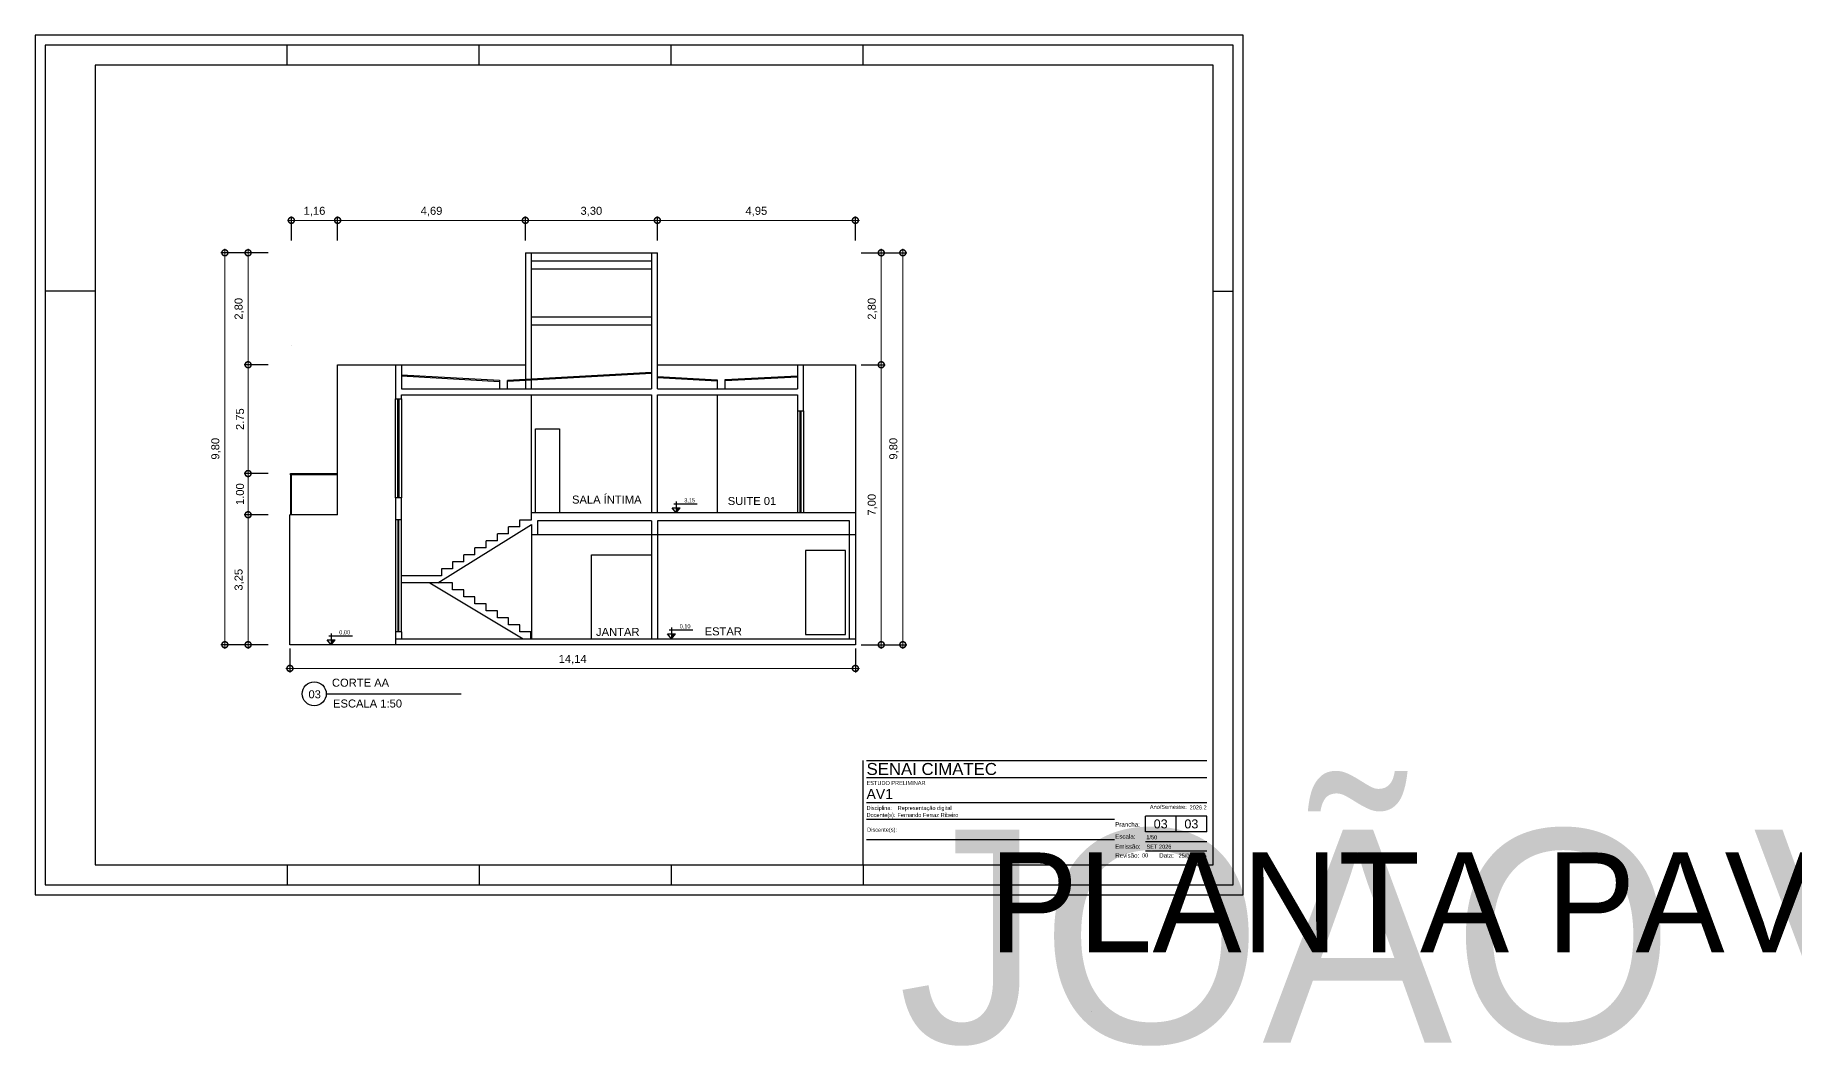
# Model space of a CAD drawing. Header units: metres. Extents: x 43 to 221, y 12 to 94.
# Drawn here: x 43.59 to 87.58, y 69.13 to 94.41 of the extents above; entities that cross this region are included whole.
import ezdxf
from ezdxf.enums import TextEntityAlignment as Align

# ---------------------------------------------------------------- set-up
doc = ezdxf.new("R2018")
doc.units = ezdxf.units.M
doc.header["$LTSCALE"] = 0.25
for name, color, linetype, true_color, plot in [('0_MRG_AUX', 7, 'Continuous', 0xecbcd1, False), ('ARQ_0_AREAS', 7, 'Continuous', 0x5a1694, False), ('CAR_0', 7, 'Continuous', 0xff6b00, False)]:
    doc.layers.add(name, color=color, linetype=linetype, true_color=true_color, plot=plot)
for name, color, linetype in [('ARQ_ALV CT', 5, 'Continuous'), ('ARQ_ALV VS', 2, 'Continuous'), ('ARQ_ESQ CT', 30, 'Continuous'), ('ARQ_PISO', 1, 'Continuous'), ('ARQ_TXT 01', 1, 'Continuous'), ('CAR_LINHAS_CINZA', 8, 'Continuous'), ('CAR_LINHAS_DESTAQUE', 3, 'Continuous'), ('CAR_TEXTO_CINZA', 8, 'Continuous'), ('CAR_TEXTO_PRETO', 1, 'Continuous'), ('MRG_EXTERNA', 1, 'Continuous'), ('MRG_INTERNA', 2, 'Continuous')]:
    doc.layers.add(name, color=color, linetype=linetype)
doc.layers.add('ARQ_COTA_AZUL', color=5, linetype='Continuous', lineweight=20, true_color=0x0000ff)
doc.styles.add('Annot_2.0mm', font='arial.ttf', dxfattribs={"height": 2})
doc.styles.add('Arial', font='arial.ttf')
doc.styles.add('cota', font='arial.ttf')
doc.styles.add('GRAPHITE', font='arial.ttf')
doc.styles.add('ROMANS', font='romans')
doc.styles.get("Standard").update_dxf_attribs({"font": 'arial.ttf'})
doc.dimstyles.new('Info 01 - annot', dxfattribs={"dimtxt": 2, "dimasz": 3, "dimexe": 1, "dimexo": 1, "dimgap": 1, "dimtad": 1, "dimzin": 4, "dimtxsty": 'cota', "dimblk": 'DOTSMALL', "dimcen": 2, "dimdle": 1, "dimclrd": 256, "dimclre": 256, "dimclrt": 1, "dimazin": 2, "dimtfac": 0.09, "dimtix": 1, "dimtmove": 2, "dimatfit": 2, "dimfxl": 5, "dimfxlon": 1, "dimtolj": 1, "dimtzin": 4, "dimlwd": -1, "dimarcsym": 1})

# ---------------------------------------------------------------- blocks, each defined once
blk = doc.blocks.new('_DotSmall')
at = {"color": 0, "linetype": 'ByBlock', "const_width": 0.5}
blk.add_lwpolyline([(-0.0625, 0, 1), (0.0625, 0, 1)], format="xyb", close=True, dxfattribs=at)
blk = doc.blocks.new('*D64')
at = {"layer": 'ARQ_COTA_AZUL', "lineweight": -2, "transparency": 16777216}
for p, q in [((49.414, 88.963), (48.814, 88.963)), ((49.414, 86.163), (48.814, 86.163))]:
    blk.add_line(p, q, dxfattribs=at)
at = {"layer": 'ARQ_COTA_AZUL', "transparency": 16777216}
blk.add_line((48.914, 89.063), (48.914, 86.063), dxfattribs=at)
at = {"layer": 'ARQ_COTA_AZUL', "transparency": 16777216, "xscale": 0.3, "yscale": 0.3, "zscale": 0.3}
for p, rotation in [((48.914, 88.963), 90), ((48.914, 86.163), 270)]:
    blk.add_blockref('_DotSmall', p, dxfattribs=dict(at, rotation=rotation))
at = {"layer": 'ARQ_COTA_AZUL', "color": 1, "transparency": 16777216, "insert": (48.694, 87.563), "char_height": 0.2, "attachment_point": 5, "rotation": 90, "style": 'cota'}
blk.add_mtext('\\A1;2,80', dxfattribs=at)
blk = doc.blocks.new('*D65')
at = {"layer": 'ARQ_COTA_AZUL', "transparency": 16777216}
blk.add_line((49.895, 89.774), (51.252, 89.774), dxfattribs=at)
at = {"layer": 'ARQ_COTA_AZUL', "lineweight": -2, "transparency": 16777216}
for p, q in [((49.995, 89.274), (49.995, 89.874)), ((51.152, 89.274), (51.152, 89.874))]:
    blk.add_line(p, q, dxfattribs=at)
at = {"layer": 'ARQ_COTA_AZUL', "transparency": 16777216, "xscale": 0.3, "yscale": 0.3, "zscale": 0.3, "rotation": 180}
blk.add_blockref('_DotSmall', (49.995, 89.774), dxfattribs=at)
at = {"layer": 'ARQ_COTA_AZUL', "transparency": 16777216, "xscale": 0.3, "yscale": 0.3, "zscale": 0.3}
blk.add_blockref('_DotSmall', (51.152, 89.774), dxfattribs=at)
at = {"layer": 'ARQ_COTA_AZUL', "color": 1, "transparency": 16777216, "insert": (50.574, 89.995), "char_height": 0.2, "attachment_point": 5, "style": 'cota'}
blk.add_mtext('\\A1;1,16', dxfattribs=at)
blk = doc.blocks.new('*D66')
at = {"layer": 'ARQ_COTA_AZUL', "transparency": 16777216}
blk.add_line((51.052, 89.774), (55.945, 89.774), dxfattribs=at)
at = {"layer": 'ARQ_COTA_AZUL', "lineweight": -2, "transparency": 16777216}
for p, q in [((51.152, 89.274), (51.152, 89.874)), ((55.845, 89.274), (55.845, 89.874))]:
    blk.add_line(p, q, dxfattribs=at)
at = {"layer": 'ARQ_COTA_AZUL', "transparency": 16777216, "xscale": 0.3, "yscale": 0.3, "zscale": 0.3, "rotation": 180}
blk.add_blockref('_DotSmall', (51.152, 89.774), dxfattribs=at)
at = {"layer": 'ARQ_COTA_AZUL', "transparency": 16777216, "xscale": 0.3, "yscale": 0.3, "zscale": 0.3}
blk.add_blockref('_DotSmall', (55.845, 89.774), dxfattribs=at)
at = {"layer": 'ARQ_COTA_AZUL', "color": 1, "transparency": 16777216, "insert": (53.499, 89.995), "char_height": 0.2, "attachment_point": 5, "style": 'cota'}
blk.add_mtext('\\A1;4,69', dxfattribs=at)
blk = doc.blocks.new('*D67')
at = {"layer": 'ARQ_COTA_AZUL', "transparency": 16777216}
blk.add_line((55.745, 89.774), (59.245, 89.774), dxfattribs=at)
at = {"layer": 'ARQ_COTA_AZUL', "lineweight": -2, "transparency": 16777216}
for p, q in [((55.845, 89.274), (55.845, 89.874)), ((59.145, 89.274), (59.145, 89.874))]:
    blk.add_line(p, q, dxfattribs=at)
at = {"layer": 'ARQ_COTA_AZUL', "transparency": 16777216, "xscale": 0.3, "yscale": 0.3, "zscale": 0.3, "rotation": 180}
blk.add_blockref('_DotSmall', (55.845, 89.774), dxfattribs=at)
at = {"layer": 'ARQ_COTA_AZUL', "transparency": 16777216, "xscale": 0.3, "yscale": 0.3, "zscale": 0.3}
blk.add_blockref('_DotSmall', (59.145, 89.774), dxfattribs=at)
at = {"layer": 'ARQ_COTA_AZUL', "color": 1, "transparency": 16777216, "insert": (57.495, 89.995), "char_height": 0.2, "attachment_point": 5, "style": 'cota'}
blk.add_mtext('\\A1;3,30', dxfattribs=at)
blk = doc.blocks.new('*D68')
at = {"layer": 'ARQ_COTA_AZUL', "transparency": 16777216}
blk.add_line((59.045, 89.774), (64.195, 89.774), dxfattribs=at)
at = {"layer": 'ARQ_COTA_AZUL', "lineweight": -2, "transparency": 16777216}
for p, q in [((59.145, 89.274), (59.145, 89.874)), ((64.095, 89.274), (64.095, 89.874))]:
    blk.add_line(p, q, dxfattribs=at)
at = {"layer": 'ARQ_COTA_AZUL', "transparency": 16777216, "xscale": 0.3, "yscale": 0.3, "zscale": 0.3, "rotation": 180}
blk.add_blockref('_DotSmall', (59.145, 89.774), dxfattribs=at)
at = {"layer": 'ARQ_COTA_AZUL', "transparency": 16777216, "xscale": 0.3, "yscale": 0.3, "zscale": 0.3}
blk.add_blockref('_DotSmall', (64.095, 89.774), dxfattribs=at)
at = {"layer": 'ARQ_COTA_AZUL', "color": 1, "transparency": 16777216, "insert": (61.62, 89.995), "char_height": 0.2, "attachment_point": 5, "style": 'cota'}
blk.add_mtext('\\A1;4,95', dxfattribs=at)
blk = doc.blocks.new('*D69')
at = {"layer": 'ARQ_COTA_AZUL', "lineweight": -2, "transparency": 16777216}
for p, q in [((64.242, 88.963), (64.842, 88.963)), ((64.242, 86.163), (64.842, 86.163))]:
    blk.add_line(p, q, dxfattribs=at)
at = {"layer": 'ARQ_COTA_AZUL', "transparency": 16777216}
blk.add_line((64.742, 89.063), (64.742, 86.063), dxfattribs=at)
at = {"layer": 'ARQ_COTA_AZUL', "transparency": 16777216, "xscale": 0.3, "yscale": 0.3, "zscale": 0.3}
for p, rotation in [((64.742, 88.963), 90), ((64.742, 86.163), 270)]:
    blk.add_blockref('_DotSmall', p, dxfattribs=dict(at, rotation=rotation))
at = {"layer": 'ARQ_COTA_AZUL', "color": 1, "transparency": 16777216, "insert": (64.522, 87.563), "char_height": 0.2, "attachment_point": 5, "rotation": 90, "style": 'cota'}
blk.add_mtext('\\A1;2,80', dxfattribs=at)
blk = doc.blocks.new('*D70')
at = {"layer": 'ARQ_COTA_AZUL', "transparency": 16777216}
blk.add_line((64.742, 86.263), (64.742, 79.063), dxfattribs=at)
at = {"layer": 'ARQ_COTA_AZUL', "lineweight": -2, "transparency": 16777216}
for p, q in [((64.242, 86.163), (64.842, 86.163)), ((64.242, 79.163), (64.842, 79.163))]:
    blk.add_line(p, q, dxfattribs=at)
at = {"layer": 'ARQ_COTA_AZUL', "transparency": 16777216, "xscale": 0.3, "yscale": 0.3, "zscale": 0.3}
for p, rotation in [((64.742, 86.163), 90), ((64.742, 79.163), 270)]:
    blk.add_blockref('_DotSmall', p, dxfattribs=dict(at, rotation=rotation))
at = {"layer": 'ARQ_COTA_AZUL', "color": 1, "transparency": 16777216, "insert": (64.522, 82.663), "char_height": 0.2, "attachment_point": 5, "rotation": 90, "style": 'cota'}
blk.add_mtext('\\A1;7,00', dxfattribs=at)
blk = doc.blocks.new('*D71')
at = {"layer": 'ARQ_COTA_AZUL', "lineweight": -2, "transparency": 16777216}
for p, q in [((49.96, 79.07), (49.96, 78.47)), ((64.095, 79.07), (64.095, 78.47))]:
    blk.add_line(p, q, dxfattribs=at)
at = {"layer": 'ARQ_COTA_AZUL', "transparency": 16777216}
blk.add_line((49.86, 78.57), (64.195, 78.57), dxfattribs=at)
at = {"layer": 'ARQ_COTA_AZUL', "transparency": 16777216, "xscale": 0.3, "yscale": 0.3, "zscale": 0.3, "rotation": 180}
blk.add_blockref('_DotSmall', (49.96, 78.57), dxfattribs=at)
at = {"layer": 'ARQ_COTA_AZUL', "transparency": 16777216, "xscale": 0.3, "yscale": 0.3, "zscale": 0.3}
blk.add_blockref('_DotSmall', (64.095, 78.57), dxfattribs=at)
at = {"layer": 'ARQ_COTA_AZUL', "color": 1, "transparency": 16777216, "insert": (57.028, 78.79), "char_height": 0.2, "attachment_point": 5, "style": 'cota'}
blk.add_mtext('\\A1;14,14', dxfattribs=at)
blk = doc.blocks.new('*D72')
at = {"layer": 'ARQ_COTA_AZUL', "transparency": 16777216}
blk.add_line((48.914, 86.263), (48.914, 83.343), dxfattribs=at)
at = {"layer": 'ARQ_COTA_AZUL', "lineweight": -2, "transparency": 16777216}
for p, q in [((49.414, 86.163), (48.814, 86.163)), ((49.414, 83.443), (48.814, 83.443))]:
    blk.add_line(p, q, dxfattribs=at)
at = {"layer": 'ARQ_COTA_AZUL', "transparency": 16777216, "xscale": 0.3, "yscale": 0.3, "zscale": 0.3}
for p, rotation in [((48.914, 86.163), 90), ((48.914, 83.443), 270)]:
    blk.add_blockref('_DotSmall', p, dxfattribs=dict(at, rotation=rotation))
at = {"layer": 'ARQ_COTA_AZUL', "color": 1, "transparency": 16777216, "insert": (48.712, 84.803), "char_height": 0.2, "width": 0.01557, "attachment_point": 5, "rotation": 90, "style": 'cota'}
blk.add_mtext('\\A1;2.75', dxfattribs=at)
blk = doc.blocks.new('*D73')
at = {"layer": 'ARQ_COTA_AZUL', "lineweight": -2, "transparency": 16777216}
for p, q in [((49.414, 83.443), (48.814, 83.443)), ((49.414, 82.413), (48.814, 82.413))]:
    blk.add_line(p, q, dxfattribs=at)
at = {"layer": 'ARQ_COTA_AZUL', "transparency": 16777216}
blk.add_line((48.914, 83.543), (48.914, 82.313), dxfattribs=at)
at = {"layer": 'ARQ_COTA_AZUL', "transparency": 16777216, "xscale": 0.3, "yscale": 0.3, "zscale": 0.3}
for p, rotation in [((48.914, 83.443), 90), ((48.914, 82.413), 270)]:
    blk.add_blockref('_DotSmall', p, dxfattribs=dict(at, rotation=rotation))
at = {"layer": 'ARQ_COTA_AZUL', "color": 1, "transparency": 16777216, "insert": (48.712, 82.928), "char_height": 0.2, "attachment_point": 5, "rotation": 90, "style": 'cota'}
blk.add_mtext('\\A1;1.00', dxfattribs=at)
blk = doc.blocks.new('*D74')
at = {"layer": 'ARQ_COTA_AZUL', "lineweight": -2, "transparency": 16777216}
for p, q in [((49.414, 82.413), (48.814, 82.413)), ((49.414, 79.163), (48.814, 79.163))]:
    blk.add_line(p, q, dxfattribs=at)
at = {"layer": 'ARQ_COTA_AZUL', "transparency": 16777216}
blk.add_line((48.914, 82.513), (48.914, 79.063), dxfattribs=at)
at = {"layer": 'ARQ_COTA_AZUL', "transparency": 16777216, "xscale": 0.3, "yscale": 0.3, "zscale": 0.3}
for p, rotation in [((48.914, 82.413), 90), ((48.914, 79.163), 270)]:
    blk.add_blockref('_DotSmall', p, dxfattribs=dict(at, rotation=rotation))
at = {"layer": 'ARQ_COTA_AZUL', "color": 1, "transparency": 16777216, "insert": (48.694, 80.788), "char_height": 0.2, "attachment_point": 5, "rotation": 90, "style": 'cota'}
blk.add_mtext('\\A1;3,25', dxfattribs=at)
blk = doc.blocks.new('*D75')
at = {"layer": 'ARQ_COTA_AZUL', "lineweight": -2, "transparency": 16777216}
for p, q in [((48.833, 88.963), (48.233, 88.963)), ((48.833, 79.163), (48.233, 79.163))]:
    blk.add_line(p, q, dxfattribs=at)
at = {"layer": 'ARQ_COTA_AZUL', "transparency": 16777216}
blk.add_line((48.333, 89.063), (48.333, 79.063), dxfattribs=at)
at = {"layer": 'ARQ_COTA_AZUL', "transparency": 16777216, "xscale": 0.3, "yscale": 0.3, "zscale": 0.3}
for p, rotation in [((48.333, 88.963), 90), ((48.333, 79.163), 270)]:
    blk.add_blockref('_DotSmall', p, dxfattribs=dict(at, rotation=rotation))
at = {"layer": 'ARQ_COTA_AZUL', "color": 1, "transparency": 16777216, "insert": (48.113, 84.063), "char_height": 0.2, "attachment_point": 5, "rotation": 90, "style": 'cota'}
blk.add_mtext('\\A1;9,80', dxfattribs=at)
blk = doc.blocks.new('*D76')
at = {"layer": 'ARQ_COTA_AZUL', "lineweight": -2, "transparency": 16777216}
for p, q in [((64.781, 88.963), (65.381, 88.963)), ((64.781, 79.163), (65.381, 79.163))]:
    blk.add_line(p, q, dxfattribs=at)
at = {"layer": 'ARQ_COTA_AZUL', "transparency": 16777216}
blk.add_line((65.281, 89.063), (65.281, 79.063), dxfattribs=at)
at = {"layer": 'ARQ_COTA_AZUL', "transparency": 16777216, "xscale": 0.3, "yscale": 0.3, "zscale": 0.3}
for p, rotation in [((65.281, 88.963), 90), ((65.281, 79.163), 270)]:
    blk.add_blockref('_DotSmall', p, dxfattribs=dict(at, rotation=rotation))
at = {"layer": 'ARQ_COTA_AZUL', "color": 1, "transparency": 16777216, "insert": (65.061, 84.063), "char_height": 0.2, "attachment_point": 5, "rotation": 90, "style": 'cota'}
blk.add_mtext('\\A1;9,80', dxfattribs=at)
blk = doc.blocks.new('NIVELCORTE')
for p, q in [((0, 0), (-0.25, 0.3)), ((-0.25, 0.3), (0.25, 0.3)), ((-0.15, 0.55), (1.32, 0.55)), ((0, 0.7), (0, 0)), ((0, 0), (0.25, 0.3))]:
    blk.add_line(p, q)
blk.add_solid([(0, 0), (0, 0.3), (0, 0), (0.25, 0.3)])
at = {"style": 'ROMANS'}
blk.add_attdef('NIVEL', (0.5, 0.65), '', height=0.18, dxfattribs=at)
blk = doc.blocks.new('FORMATO_A2mmD')
at = {"layer": '0_MRG_AUX'}
blk.add_lwpolyline([(5, -5), (5, 425), (-599, 425), (-599, -5)], close=True, dxfattribs=at)
at = {"layer": 'MRG_EXTERNA'}
blk.add_lwpolyline([(0, 0), (0, 420), (-594, 420), (-594, 0)], close=True, dxfattribs=at)
at = {"layer": 'MRG_INTERNA'}
for p, q in [((-473, 410), (-473, 420)), ((-377, 410), (-377, 420)), ((-377, 410), (-377, 420)), ((-281, 410), (-281, 420)), ((-185, 410), (-185, 420)), ((-185, 410), (-185, 420)), ((-569, 297), (-594, 297)), ((-10, 297), (0, 297)), ((-473, 10), (-473, 0)), ((-377, 10), (-377, 0)), ((-377, 10), (-377, 0)), ((-281, 10), (-281, 0)), ((-185, 10), (-185, 0)), ((-185, 10), (-185, 0))]:
    blk.add_line(p, q, dxfattribs=at)
blk.add_lwpolyline([(-569, 410), (-569, 10), (-10, 10), (-10, 410)], close=True, dxfattribs=at)
blk = doc.blocks.new('carimbo')
at = {"layer": 'CAR_0'}
for p, q in [((-0.175, 0), (-0.175, 0.05225)), ((0, 0), (0, 0.05225)), ((-0.175, 0), (0, 0))]:
    blk.add_line(p, q, dxfattribs=at)
at = {"layer": 'CAR_LINHAS_CINZA'}
for p, q in [((-0.17336, 0.05225), (-0.00329, 0.05225)), ((-0.17336, 0.04375), (-0.00329, 0.04375)), ((-0.00329, 0.031), (-0.17336, 0.031)), ((-0.04936, 0.02275), (-0.17336, 0.02275)), ((-0.04936, 0.0125), (-0.17336, 0.0125))]:
    blk.add_line(p, q, dxfattribs=at)
at = {"layer": 'CAR_LINHAS_DESTAQUE'}
for p, q in [((-0.00329, 0.02443), (-0.03396, 0.02443)), ((-0.03396, 0.01665), (-0.03396, 0.02443)), ((-0.01862, 0.01665), (-0.01862, 0.02443)), ((-0.00329, 0.01665), (-0.00329, 0.02443)), ((-0.00329, 0.01665), (-0.03396, 0.01665))]:
    blk.add_line(p, q, dxfattribs=at)
at = {"layer": 'CAR_TEXTO_CINZA'}
for p, q in [((-0.00329, 0.01165), (-0.03396, 0.01165)), ((-0.00329, 0.00685), (-0.03396, 0.00685))]:
    blk.add_line(p, q, dxfattribs=at)
at = {"layer": 'CAR_TEXTO_CINZA', "style": 'Arial'}
for s, height, p in [('Disciplina:', 0.002, (-0.17336, 0.0275)), ('Ano/Semestre:', 0.002, (-0.03171, 0.02803)), ('Docente(s):', 0.002, (-0.17336, 0.024)), ('Prancha: ', 0.0022, (-0.049, 0.01921)), ('Escala:', 0.0022, (-0.049, 0.01315)), ('Emissão:', 0.0022, (-0.049, 0.00815)), ('Revisão: ', 0.0022, (-0.049, 0.00365)), ('Data:', 0.0022, (-0.02701, 0.00365))]:
    blk.add_text(s, height=height, dxfattribs=at).set_placement(p)
blk.add_text('Discente(s):', height=0.002, dxfattribs=at).set_placement((-0.17305, 0.01762), align=Align.MIDDLE_LEFT)
at = {"layer": 'CAR_TEXTO_CINZA', "style": 'Arial', "flags": 8}
blk.add_attdef('FASE', (-0.17336, 0.04), '', height=0.002, dxfattribs=at)
blk.add_attdef('A/S', text='', height=0.002, dxfattribs=at).set_placement((-0.00329, 0.02776), align=Align.RIGHT)
at = {"layer": 'CAR_TEXTO_PRETO', "lineweight": 30, "flags": 104}
blk.add_attdef('TITULO_01', text='', height=0.003, dxfattribs=at).set_placement((-0.11218, 0.00625), align=Align.MIDDLE_CENTER)
at = {"layer": 'CAR_TEXTO_PRETO', "linetype": 'Continuous', "style": 'Arial', "flags": 8}
for tag, p, height in [('IES-CURSO', (-0.17336, 0.045), 0.006), ('NOME', (-0.17336, 0.033), 0.005)]:
    blk.add_attdef(tag, p, '', height=height, dxfattribs=at)
at = {"layer": 'CAR_TEXTO_PRETO', "style": 'Arial', "flags": 8}
for tag, p in [('DISCIPLINA', (-0.15782, 0.0275)), ('DOCENTE', (-0.15788, 0.024)), ('DATAEMISSÃO', (-0.03335, 0.00815)), ('REVN', (-0.03563, 0.00379))]:
    blk.add_attdef(tag, p, '', height=0.002, dxfattribs=at)
at = {"layer": 'CAR_TEXTO_PRETO', "lineweight": 30, "flags": 104}
blk.add_attdef('DISCENTE', text='', height=0.002, dxfattribs=at).set_placement((-0.15757, 0.01762), align=Align.MIDDLE_LEFT)
at = {"layer": 'CAR_TEXTO_PRETO', "style": 'Arial', "flags": 8}
for tag, p in [('NUM', (-0.02629, 0.02054)), ('TOT', (-0.01095, 0.02054))]:
    blk.add_attdef(tag, text='', height=0.0045, dxfattribs=at).set_placement(p, align=Align.MIDDLE_CENTER)
at = {"layer": 'CAR_TEXTO_PRETO', "style": 'Arial'}
blk.add_attdef('ESCALA', (-0.03346, 0.01285), '', height=0.002, dxfattribs=at)
at = {"layer": 'CAR_TEXTO_PRETO', "style": 'Arial', "flags": 8}
blk.add_attdef('REVDATA', text='', height=0.002, dxfattribs=at).set_placement((-0.00337, 0.00365), align=Align.RIGHT)

msp = doc.modelspace()

# ---------------------------------------------------------------- linework, layer by layer
for p, q in [((52.745, 85.913), (55.202, 85.782)), ((52.745, 85.913), (52.745, 85.883)), ((52.745, 85.883), (55.202, 85.746)), ((55.202, 85.782), (55.202, 85.746)), ((58.995, 85.973), (55.402, 85.773)), ((58.995, 85.943), (55.402, 85.743)), ((58.995, 85.943), (58.995, 85.973)), ((58.995, 85.943), (58.995, 85.943)), ((59.145, 85.873), (60.643, 85.786)), ((59.145, 85.873), (59.145, 85.843)), ((59.145, 85.843), (59.145, 85.843)), ((59.145, 85.843), (60.639, 85.762)), ((60.643, 85.786), (60.639, 85.762)), ((60.839, 85.792), (62.645, 85.883)), ((62.645, 85.853), (60.839, 85.762)), ((60.839, 85.762), (60.839, 85.792)), ((62.645, 85.853), (62.645, 85.883)), ((55.202, 85.746), (55.202, 85.563)), ((55.202, 85.563), (55.402, 85.563)), ((55.402, 85.743), (55.402, 85.773)), ((55.402, 85.563), (55.402, 85.743)), ((60.639, 85.762), (60.639, 85.562)), ((60.639, 85.562), (60.839, 85.562)), ((60.839, 85.562), (60.839, 85.762))]:
    msp.add_line(p, q)
msp.add_lwpolyline([(50.868, 77.935), (54.242, 77.935)])
msp.add_circle((50.568, 77.935), 0.3)
at = {"layer": 'ARQ_0_AREAS'}
for p, q in [((55.705, 82.113), (55.705, 82.288)), ((55.705, 82.288), (55.995, 82.288)), ((53.653, 80.713), (55.995, 82.17)), ((55.145, 81.763), (55.145, 81.938)), ((55.425, 81.938), (55.145, 81.938)), ((55.425, 81.938), (55.425, 82.113)), ((55.705, 82.113), (55.425, 82.113)), ((54.305, 81.238), (54.305, 81.413)), ((54.585, 81.413), (54.305, 81.413)), ((54.585, 81.413), (54.585, 81.588)), ((54.865, 81.588), (54.585, 81.588)), ((54.865, 81.588), (54.865, 81.763)), ((55.145, 81.763), (54.865, 81.763)), ((53.745, 81.063), (53.745, 80.888)), ((54.025, 81.063), (53.745, 81.063)), ((54.025, 81.238), (54.025, 81.063)), ((54.305, 81.238), (54.025, 81.238)), ((53.745, 80.888), (52.745, 80.888)), ((54.025, 80.713), (52.745, 80.713)), ((53.459, 80.713), (55.791, 79.313)), ((54.025, 80.538), (54.025, 80.713)), ((54.305, 80.538), (54.025, 80.538)), ((54.305, 80.363), (54.305, 80.538)), ((54.585, 80.363), (54.305, 80.363)), ((54.585, 80.188), (54.585, 80.363)), ((54.865, 80.188), (54.585, 80.188)), ((54.865, 80.013), (54.865, 80.188)), ((55.145, 80.013), (54.865, 80.013)), ((55.145, 79.838), (55.145, 80.013)), ((55.425, 79.838), (55.145, 79.838)), ((55.425, 79.663), (55.425, 79.838)), ((55.705, 79.663), (55.425, 79.663)), ((55.705, 79.488), (55.705, 79.663)), ((55.995, 79.488), (55.705, 79.488)), ((55.985, 79.313), (55.985, 79.488))]:
    msp.add_line(p, q, dxfattribs=at)
at = {"layer": 'ARQ_ALV CT'}
for p, q in [((55.845, 88.963), (55.845, 85.563)), ((55.845, 88.963), (59.145, 88.963)), ((55.995, 85.563), (55.995, 88.963)), ((58.995, 88.963), (58.995, 85.563)), ((59.145, 85.563), (59.145, 88.963)), ((55.985, 88.763), (58.995, 88.763)), ((55.985, 88.563), (58.995, 88.563)), ((55.985, 87.363), (58.995, 87.363)), ((55.985, 87.163), (58.995, 87.163)), ((50, 86.655), (50, 86.655)), ((51.152, 82.413), (51.152, 86.163)), ((51.152, 86.163), (55.845, 86.163)), ((52.595, 86.163), (52.595, 85.313)), ((52.745, 86.163), (52.745, 85.563)), ((59.145, 86.163), (64.095, 86.163)), ((62.645, 86.163), (62.645, 85.563)), ((62.795, 85.013), (62.795, 86.163)), ((64.095, 86.163), (64.095, 79.163)), ((52.745, 85.563), (58.995, 85.563)), ((52.745, 85.313), (52.745, 85.413)), ((52.745, 85.413), (58.995, 85.413)), ((55.995, 82.288), (55.995, 85.413)), ((58.995, 85.413), (58.995, 82.463)), ((59.145, 85.563), (62.645, 85.563)), ((59.145, 82.463), (59.145, 85.413)), ((59.145, 85.413), (62.645, 85.413)), ((60.645, 82.463), (60.645, 85.413)), ((62.645, 85.413), (62.645, 85.013)), ((52.595, 85.313), (52.745, 85.313)), ((62.645, 85.013), (62.795, 85.013)), ((49.975, 83.443), (51.152, 83.443)), ((49.975, 83.413), (49.975, 83.443)), ((51.152, 83.413), (49.975, 83.413)), ((49.985, 82.413), (49.985, 83.413)), ((49.995, 82.413), (49.995, 83.413)), ((52.745, 82.838), (52.595, 82.838)), ((52.595, 82.838), (52.595, 82.288)), ((52.745, 82.288), (52.745, 82.838)), ((49.96, 79.163), (49.96, 82.413)), ((51.152, 82.413), (49.96, 82.413)), ((52.745, 82.288), (52.595, 82.288)), ((64.095, 82.463), (55.995, 82.463)), ((58.995, 82.263), (56.145, 82.263)), ((56.145, 82.263), (56.145, 81.913)), ((58.995, 82.263), (58.995, 79.313)), ((63.945, 82.263), (59.145, 82.263)), ((59.145, 82.263), (59.145, 79.313)), ((63.945, 79.313), (63.945, 82.263)), ((55.995, 82.17), (55.995, 79.313)), ((64.095, 81.913), (55.995, 81.913)), ((57.495, 79.313), (57.495, 81.413)), ((57.495, 81.413), (58.995, 81.413)), ((52.595, 79.488), (52.595, 79.163)), ((52.595, 79.488), (52.595, 79.488)), ((52.745, 79.488), (52.595, 79.488)), ((52.595, 79.313), (64.095, 79.313)), ((52.745, 79.488), (52.745, 79.313)), ((64.095, 79.163), (49.96, 79.163)), ((70, 70), (70, 70))]:
    msp.add_line(p, q, dxfattribs=at)
at = {"layer": 'ARQ_ALV VS'}
for p, q in [((52.595, 82.838), (52.595, 85.313)), ((52.745, 85.313), (52.745, 82.838)), ((52.595, 82.288), (52.595, 79.488)), ((52.745, 79.488), (52.745, 82.288))]:
    msp.add_line(p, q, dxfattribs=at)
at = {"layer": 'ARQ_ESQ CT'}
for p, q in [((52.655, 82.838), (52.655, 85.313)), ((52.685, 85.313), (52.685, 82.838)), ((62.705, 85.013), (62.705, 82.463)), ((62.735, 85.013), (62.735, 82.463)), ((52.655, 82.288), (52.655, 79.488)), ((52.685, 79.488), (52.685, 82.288))]:
    msp.add_line(p, q, dxfattribs=at)
at = {"layer": 'ARQ_PISO'}
for p, q in [((62.645, 85.013), (62.645, 82.463)), ((62.795, 85.013), (62.795, 82.463)), ((56.095, 82.463), (56.095, 84.563)), ((56.095, 84.563), (56.695, 84.563)), ((56.695, 84.563), (56.695, 82.463)), ((63.845, 81.522), (62.845, 81.522)), ((62.845, 81.522), (62.845, 79.422)), ((63.845, 79.422), (63.845, 81.522)), ((62.845, 79.422), (63.845, 79.422))]:
    msp.add_line(p, q, dxfattribs=at)

# ---------------------------------------------------------------- block references
at = {"xscale": 0.05, "yscale": 0.05, "zscale": 0.05}
msp.add_blockref('FORMATO_A2mmD', (73.542, 73.155), dxfattribs=at)
ref = msp.add_blockref('NIVELCORTE', (59.616, 82.463), dxfattribs=dict(xscale=0.4000000000000057, yscale=0.4000000000000057, zscale=0.4000000000000057))
ref.add_attrib('NIVEL', '3,15', (59.816, 82.723), dxfattribs={"height": 0.1, "style": 'GRAPHITE'})
ref = msp.add_blockref('NIVELCORTE', (59.502, 79.313), dxfattribs=dict(xscale=0.4000000000000057, yscale=0.4000000000000057, zscale=0.4000000000000057))
ref.add_attrib('NIVEL', '0,10', (59.702, 79.573), dxfattribs={"height": 0.1, "style": 'GRAPHITE'})
ref = msp.add_blockref('NIVELCORTE', (50.992, 79.163), dxfattribs=dict(xscale=0.4000000000000057, yscale=0.4000000000000057, zscale=0.4000000000000057))
ref.add_attrib('NIVEL', '0,00', (51.192, 79.423), dxfattribs={"height": 0.1, "style": 'GRAPHITE'})
ref = msp.add_blockref('carimbo', (73.042, 73.655), dxfattribs=dict(xscale=50, yscale=50, zscale=50))
ref.add_attrib('FASE', 'ESTUDO PRELIMINAR', (64.374, 75.655), dxfattribs={"layer": 'CAR_TEXTO_CINZA', "height": 0.1, "style": 'Arial', "flags": 8})
ref.add_attrib('NOME', 'AV1', (64.374, 75.305), dxfattribs={"layer": 'CAR_TEXTO_PRETO', "linetype": 'Continuous', "height": 0.25, "style": 'Arial', "flags": 8})
ref.add_attrib('DISCIPLINA', 'Representação digital', (65.151, 75.03), dxfattribs={"layer": 'CAR_TEXTO_PRETO', "height": 0.1, "style": 'Arial', "flags": 8})
ref.add_attrib('DOCENTE', 'Fernando Ferraz Ribeiro', (65.147, 74.855), dxfattribs={"layer": 'CAR_TEXTO_PRETO', "height": 0.1, "style": 'Arial', "flags": 8})
lines = msp.add_mtext('PLANTA PAVIMENTO SUPERIOR', dxfattribs={"layer": 'CAR_TEXTO_PRETO', "insert": (67.433, 73.968), "char_height": 2.5, "attachment_point": 1})
ref.add_attrib('TITULO_01', '', (67.433, 73.968), dxfattribs={"flags": 104}).embed_mtext(lines)
ref.add_attrib('ESCALA', '1/50', (71.369, 74.298), dxfattribs={"layer": 'CAR_TEXTO_PRETO', "height": 0.1, "style": 'Arial'})
ref.add_attrib('DATAEMISSÃO', 'SET 2026', (71.374, 74.063), dxfattribs={"layer": 'CAR_TEXTO_PRETO', "height": 0.1, "style": 'Arial', "flags": 8})
ref.add_attrib('NUM', '03', dxfattribs={"layer": 'CAR_TEXTO_PRETO', "height": 0.225, "style": 'Arial', "flags": 8}).set_placement((71.727, 74.682), align=Align.MIDDLE_CENTER)
ref.add_attrib('TOT', '03', dxfattribs={"layer": 'CAR_TEXTO_PRETO', "height": 0.225, "style": 'Arial', "flags": 8}).set_placement((72.494, 74.682), align=Align.MIDDLE_CENTER)
ref.add_attrib('REVN', '00', (71.26, 73.844), dxfattribs={"layer": 'CAR_TEXTO_PRETO', "height": 0.1, "style": 'Arial', "flags": 8})
ref.add_attrib('REVDATA', '25/09/2026', dxfattribs={"layer": 'CAR_TEXTO_PRETO', "height": 0.1, "style": 'Arial', "flags": 8}).set_placement((72.873, 73.838), align=Align.RIGHT)
ref.add_attrib('IES-CURSO', 'SENAI CIMATEC', (64.374, 75.905), dxfattribs={"layer": 'CAR_TEXTO_PRETO', "linetype": 'Continuous', "height": 0.3, "style": 'Arial', "flags": 8})
ref.add_attrib('A/S', '2026.2', dxfattribs={"layer": 'CAR_TEXTO_CINZA', "height": 0.1, "style": 'Arial', "flags": 8}).set_placement((72.877, 75.043), align=Align.RIGHT)
lines = msp.add_mtext('JOÃO VICTOR MELO E MARIA CLARA GOMES', dxfattribs={"layer": 'CAR_TEXTO_PRETO', "insert": (65.163, 74.536), "char_height": 5.32824, "attachment_point": 1})
ref.add_attrib('DISCENTE', '', (65.163, 74.536), dxfattribs={"flags": 104}).embed_mtext(lines)

# ---------------------------------------------------------------- texts
at = {"char_height": 0.2, "attachment_point": 1, "style": 'Annot_2.0mm'}
for s, insert, width in [('CORTE AA', (51.01, 78.313), 4.54401), ('03', (50.423, 78.023), 0.81226), ('ESCALA 1:50', (51.038, 77.792), 2.24137)]:
    msp.add_mtext(s, dxfattribs=dict(at, insert=insert, width=width))
at = {"layer": 'ARQ_TXT 01', "char_height": 0.2, "attachment_point": 1, "style": 'Annot_2.0mm'}
for s, insert, width in [('SALA ÍNTIMA', (57.011, 82.892), 1.74066), ('SUITE 01', (60.905, 82.857), 1.59561), ('JANTAR', (57.612, 79.583), 1.5), ('ESTAR', (60.327, 79.596), 4.01367)]:
    msp.add_mtext(s, dxfattribs=dict(at, insert=insert, width=width))

# ---------------------------------------------------------------- dimensions: what is measured, and where the dimension line sits
at = {"layer": 'ARQ_COTA_AZUL'}
for base, p1, p2, picture, middle in [((51.152, 89.774), (49.995, 81.814), (51.152, 81.814), '*D65', (50.574, 89.995)), ((55.845, 89.774), (51.152, 81.814), (55.845, 87.364), '*D66', (53.499, 89.995)), ((59.145, 89.774), (55.845, 87.364), (59.145, 87.364), '*D67', (57.495, 89.995)), ((64.095, 89.774), (59.145, 87.364), (64.095, 84.564), '*D68', (61.62, 89.995)), ((64.0954, 78.5695), (49.9599, 81.9471), (64.0954, 81.9471), '*D71', (57.0276, 78.7897))]:
    dim = msp.add_linear_dim(base=base, p1=p1, p2=p2, dimstyle='Info 01 - annot', dxfattribs=at)
    dim.commit()
    dim.dimension.update_dxf_attribs({"geometry": picture, "text_midpoint": middle})
for base, p1, p2, picture, middle in [((48.333, 79.163), (57.601, 88.963), (57.601, 79.163), '*D75', (48.113, 84.063)), ((48.914, 86.163), (57.601, 88.963), (57.601, 86.163), '*D64', (48.694, 87.563)), ((64.742, 86.163), (56.24, 88.963), (56.24, 86.163), '*D69', (64.522, 87.563)), ((65.281, 79.163), (56.24, 88.963), (56.24, 79.163), '*D76', (65.061, 84.063)), ((64.742, 79.163), (56.24, 86.163), (61.19, 79.163), '*D70', (64.522, 82.663)), ((48.914, 79.163), (51.751, 82.413), (51.756, 79.163), '*D74', (48.694, 80.788))]:
    dim = msp.add_linear_dim(base=base, p1=p1, p2=p2, angle=90, dimstyle='Info 01 - annot', dxfattribs=at)
    dim.commit()
    dim.dimension.update_dxf_attribs({"geometry": picture, "text_midpoint": middle})
for base, p1, p2, text, picture, middle in [((48.914, 83.443), (57.601, 86.163), (51.731, 83.443), '2.75', '*D72', (48.712, 84.803)), ((48.914, 82.413), (51.731, 83.443), (51.751, 82.413), '1.00', '*D73', (48.712, 82.928))]:
    dim = msp.add_linear_dim(base=base, p1=p1, p2=p2, angle=90, text=text, dimstyle='Info 01 - annot', dxfattribs=at)
    dim.commit()
    dim.dimension.update_dxf_attribs({"geometry": picture, "text_midpoint": middle})

doc.saveas('drawing.dxf')
